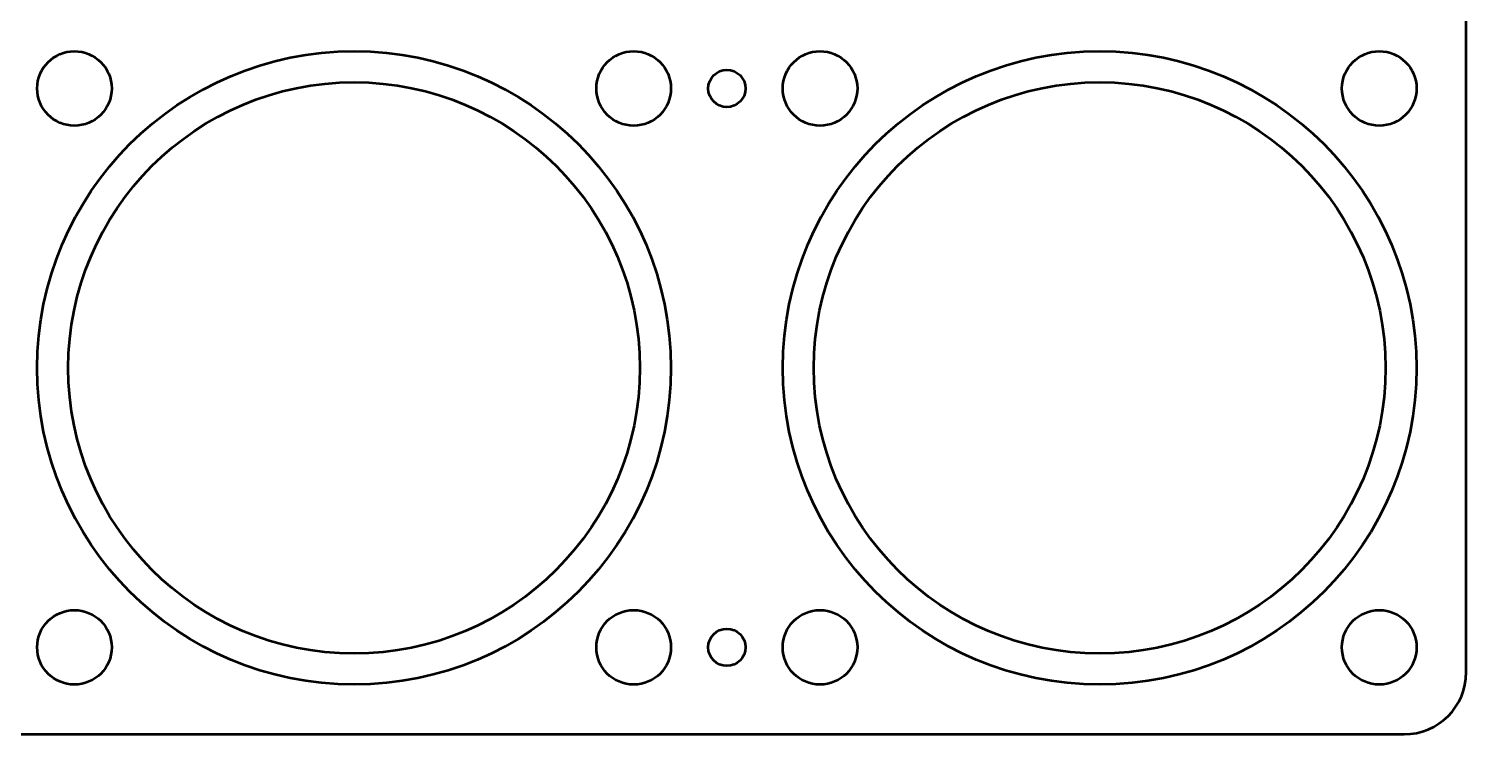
# Model space of a CAD drawing. Header units: centimetres. Extents: x -8.9 to 8.9, y -6 to 6.
# Drawn here: x -2.62 to 8.95, y -5.95 to -0.27 of the extents above; entities that cross this region are included whole.
import ezdxf

# ---------------------------------------------------------------- set-up
doc = ezdxf.new("R2010")
doc.units = ezdxf.units.CM
doc.header["$MEASUREMENT"] = 0
doc.layers.add('Layer 1', color=7, linetype='Continuous')

msp = doc.modelspace()

# ---------------------------------------------------------------- linework, layer by layer
at = {"layer": 'Layer 1', "color": 4, "lineweight": 53}
for centre in [(0.00005, -3.00005), (6.00005, -3.00005)]:
    msp.add_ellipse(centre, major_axis=(0, 2.55005), ratio=1, dxfattribs=at)
at = {"layer": 'Layer 1', "lineweight": 53}
for centre, major_axis in [((8.25001, -0.74999), (0, 0.30001)), ((0.00004, -3.00004), (0, 2.30004)), ((6.00004, -3.00004), (0, 2.30004))]:
    msp.add_ellipse(centre, major_axis=major_axis, ratio=1, dxfattribs=at)
for points, knots in [([(-8.95, -5.45), (-8.95, -5.45), (-8.95, 5.45), (-8.95, 5.45), (-8.95, 5.45), (-8.95, 5.72614), (-8.72614, 5.95), (-8.45, 5.95), (-8.45, 5.95), (-8.45, 5.95), (8.45, 5.95), (8.45, 5.95), (8.45, 5.95), (8.72614, 5.95), (8.95, 5.72614), (8.95, 5.45), (8.95, 5.45), (8.95, 5.45), (8.95, -5.45), (8.95, -5.45), (8.95, -5.45), (8.95, -5.72614), (8.72614, -5.95), (8.45, -5.95), (8.45, -5.95), (8.45, -5.95), (-8.45, -5.95), (-8.45, -5.95), (-8.45, -5.95), (-8.72614, -5.95), (-8.95, -5.72614), (-8.95, -5.45)], [0, 0, 0, 0, 0.11111111, 0.11111111, 0.11111111, 0.11111111, 0.22222222, 0.22222222, 0.22222222, 0.22222222, 0.33333333, 0.33333333, 0.33333333, 0.33333333, 0.44444444, 0.44444444, 0.44444444, 0.44444444, 0.55555556, 0.55555556, 0.55555556, 0.55555556, 0.66666667, 0.66666667, 0.66666667, 0.66666667, 0.77777778, 0.77777778, 0.77777778, 0.77777778, 1, 1, 1, 1]), ([(-1.95, -0.75), (-1.95, -0.58431), (-2.08431, -0.45), (-2.25, -0.45), (-2.25, -0.45), (-2.41569, -0.45), (-2.55, -0.58431), (-2.55, -0.75), (-2.55, -0.75), (-2.55, -0.91569), (-2.41569, -1.05), (-2.25, -1.05), (-2.25, -1.05), (-2.08431, -1.05), (-1.95, -0.91569), (-1.95, -0.75)], [0, 0, 0, 0, 0.2, 0.2, 0.2, 0.2, 0.4, 0.4, 0.4, 0.4, 0.6, 0.6, 0.6, 0.6, 1, 1, 1, 1]), ([(2.55, -0.75), (2.55, -0.58431), (2.41569, -0.45), (2.25, -0.45), (2.25, -0.45), (2.08431, -0.45), (1.95, -0.58431), (1.95, -0.75), (1.95, -0.75), (1.95, -0.91569), (2.08431, -1.05), (2.25, -1.05), (2.25, -1.05), (2.41569, -1.05), (2.55, -0.91569), (2.55, -0.75)], [0, 0, 0, 0, 0.2, 0.2, 0.2, 0.2, 0.4, 0.4, 0.4, 0.4, 0.6, 0.6, 0.6, 0.6, 1, 1, 1, 1]), ([(4.05, -0.75), (4.05, -0.58431), (3.91569, -0.45), (3.75, -0.45), (3.75, -0.45), (3.58431, -0.45), (3.45, -0.58431), (3.45, -0.75), (3.45, -0.75), (3.45, -0.91569), (3.58431, -1.05), (3.75, -1.05), (3.75, -1.05), (3.91569, -1.05), (4.05, -0.91569), (4.05, -0.75)], [0, 0, 0, 0, 0.2, 0.2, 0.2, 0.2, 0.4, 0.4, 0.4, 0.4, 0.6, 0.6, 0.6, 0.6, 1, 1, 1, 1]), ([(3.15, -0.75), (3.15, -0.66716), (3.08284, -0.6), (3, -0.6), (3, -0.6), (2.91716, -0.6), (2.85, -0.66716), (2.85, -0.75), (2.85, -0.75), (2.85, -0.83284), (2.91716, -0.9), (3, -0.9), (3, -0.9), (3.08284, -0.9), (3.15, -0.83284), (3.15, -0.75)], [0, 0, 0, 0, 0.2, 0.2, 0.2, 0.2, 0.4, 0.4, 0.4, 0.4, 0.6, 0.6, 0.6, 0.6, 1, 1, 1, 1]), ([(-1.95, -5.25), (-1.95, -5.08431), (-2.08431, -4.95), (-2.25, -4.95), (-2.25, -4.95), (-2.41569, -4.95), (-2.55, -5.08431), (-2.55, -5.25), (-2.55, -5.25), (-2.55, -5.41569), (-2.41569, -5.55), (-2.25, -5.55), (-2.25, -5.55), (-2.08431, -5.55), (-1.95, -5.41569), (-1.95, -5.25)], [0, 0, 0, 0, 0.2, 0.2, 0.2, 0.2, 0.4, 0.4, 0.4, 0.4, 0.6, 0.6, 0.6, 0.6, 1, 1, 1, 1]), ([(2.55, -5.25), (2.55, -5.08431), (2.41569, -4.95), (2.25, -4.95), (2.25, -4.95), (2.08431, -4.95), (1.95, -5.08431), (1.95, -5.25), (1.95, -5.25), (1.95, -5.41569), (2.08431, -5.55), (2.25, -5.55), (2.25, -5.55), (2.41569, -5.55), (2.55, -5.41569), (2.55, -5.25)], [0, 0, 0, 0, 0.2, 0.2, 0.2, 0.2, 0.4, 0.4, 0.4, 0.4, 0.6, 0.6, 0.6, 0.6, 1, 1, 1, 1]), ([(4.05, -5.25), (4.05, -5.08431), (3.91569, -4.95), (3.75, -4.95), (3.75, -4.95), (3.58431, -4.95), (3.45, -5.08431), (3.45, -5.25), (3.45, -5.25), (3.45, -5.41569), (3.58431, -5.55), (3.75, -5.55), (3.75, -5.55), (3.91569, -5.55), (4.05, -5.41569), (4.05, -5.25)], [0, 0, 0, 0, 0.2, 0.2, 0.2, 0.2, 0.4, 0.4, 0.4, 0.4, 0.6, 0.6, 0.6, 0.6, 1, 1, 1, 1]), ([(8.55, -5.25), (8.55, -5.08431), (8.41569, -4.95), (8.25, -4.95), (8.25, -4.95), (8.08431, -4.95), (7.95, -5.08431), (7.95, -5.25), (7.95, -5.25), (7.95, -5.41569), (8.08431, -5.55), (8.25, -5.55), (8.25, -5.55), (8.41569, -5.55), (8.55, -5.41569), (8.55, -5.25)], [0, 0, 0, 0, 0.2, 0.2, 0.2, 0.2, 0.4, 0.4, 0.4, 0.4, 0.6, 0.6, 0.6, 0.6, 1, 1, 1, 1]), ([(3.15, -5.25), (3.15, -5.16716), (3.08284, -5.1), (3, -5.1), (3, -5.1), (2.91716, -5.1), (2.85, -5.16716), (2.85, -5.25), (2.85, -5.25), (2.85, -5.33284), (2.91716, -5.4), (3, -5.4), (3, -5.4), (3.08284, -5.4), (3.15, -5.33284), (3.15, -5.25)], [0, 0, 0, 0, 0.2, 0.2, 0.2, 0.2, 0.4, 0.4, 0.4, 0.4, 0.6, 0.6, 0.6, 0.6, 1, 1, 1, 1])]:
    msp.add_open_spline(points, degree=3, knots=knots, dxfattribs=at)

doc.saveas('drawing.dxf')
